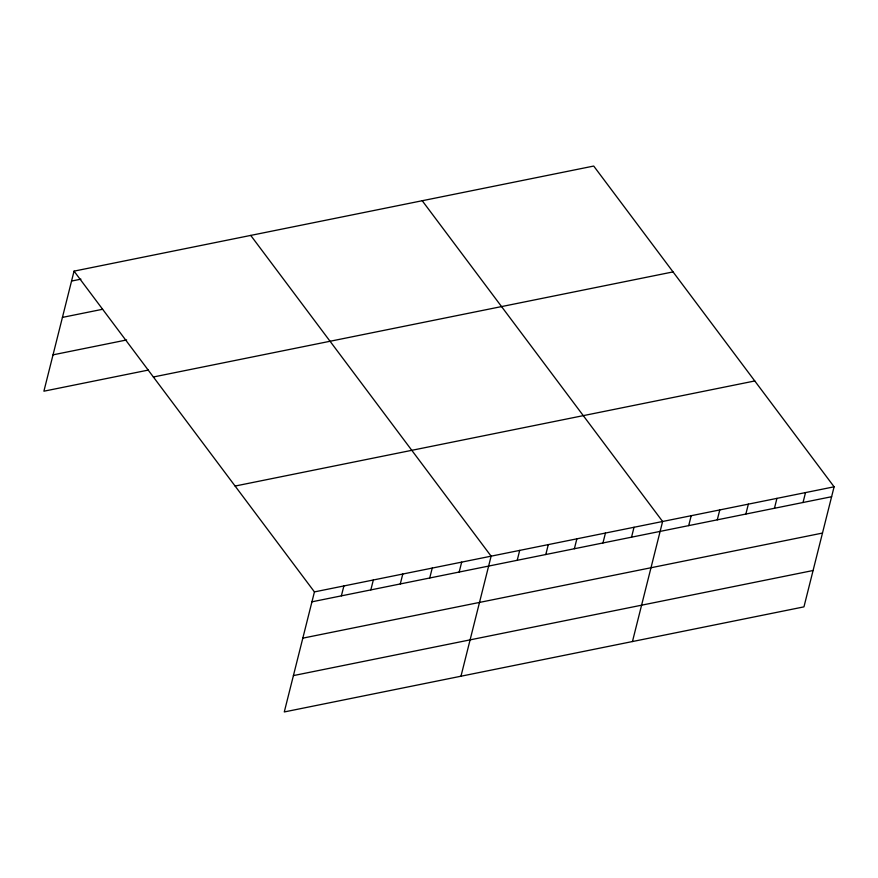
<?xml version="1.0" encoding="UTF-8"?>
<svg xmlns="http://www.w3.org/2000/svg" width="878" height="878" viewBox="0 0 878 878"><rect width="100%" height="100%" fill="white"/><g stroke="black" fill="none" stroke-linecap="round" stroke-linejoin="round"><path stroke-width="1.32" d="M74.048 271.137L314.434 591.904L284.285 711.948L803.952 606.863L834.1 486.807L593.715 166.052L74.048 271.137L43.9 391.193L148.305 370.077M341.388 595.855L343.88 585.944M370.845 589.895L373.326 579.996M400.291 583.947L402.782 574.036M429.737 577.987L432.228 568.077M459.183 572.039L461.674 562.129M460.972 676.214L491.12 556.169L250.735 235.414M517.219 560.296L519.699 550.385M545.798 554.523L548.289 544.612M574.377 548.739L576.868 538.829M602.956 542.955L605.447 533.056M631.534 537.182L634.026 527.272M632.456 641.533L662.616 521.488L422.23 200.733M688.703 525.615L691.195 515.715M717.282 519.842L719.773 509.931M745.861 514.058L748.352 504.148M774.451 508.274L776.942 498.375M803.03 502.501L805.521 492.591M71.568 281.048L80.93 279.16M62.437 317.397L102.594 309.275M53.031 354.844L126.651 339.951M153.376 376.991L673.042 271.906M235.106 486.05L754.773 380.964M314.434 591.904L834.1 486.807M311.942 601.814L831.609 496.718M302.811 638.152L822.477 533.067M293.406 675.599L813.072 570.513"/></g></svg>
